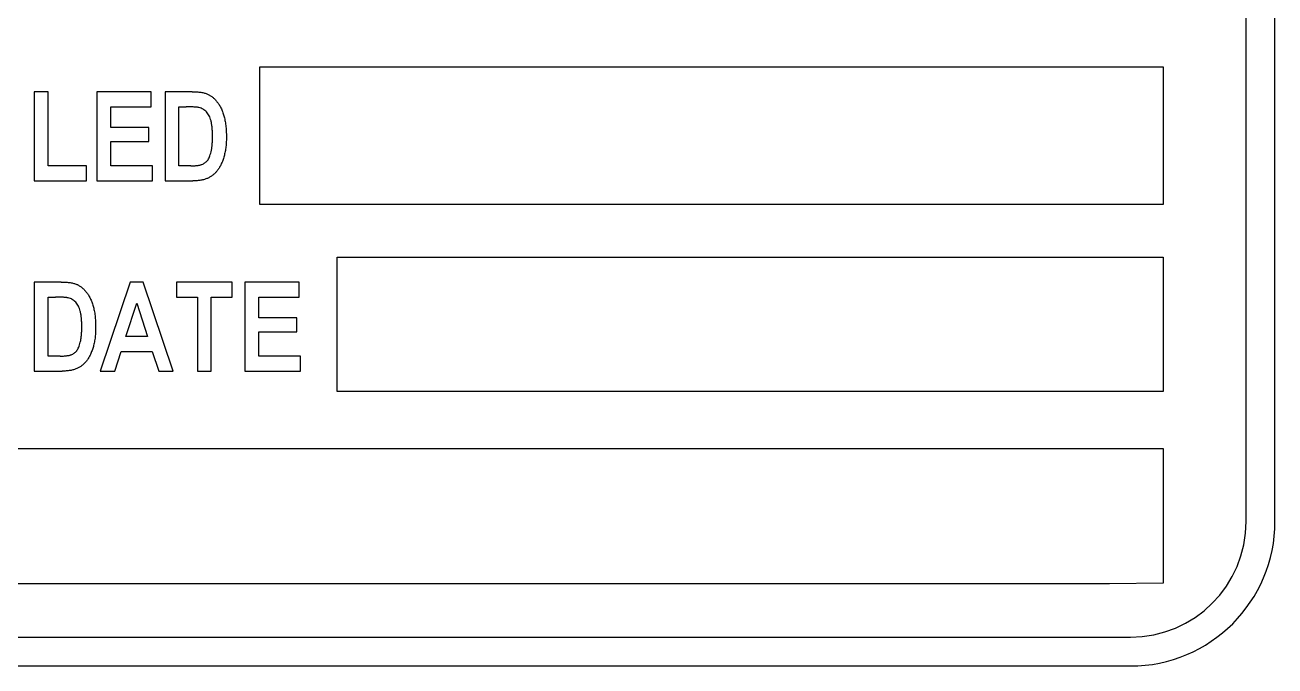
# Model space of a CAD drawing. Header units: millimetres. Extents: x 0 to 90, y 0 to 50.
# Drawn here: x 46.75 to 90, y 0 to 22.18 of the extents above; entities that cross this region are included whole.
import ezdxf

# ---------------------------------------------------------------- set-up
doc = ezdxf.new("R2010")
doc.units = ezdxf.units.MM

msp = doc.modelspace()

# ---------------------------------------------------------------- linework, layer by layer
at = {"color": 7, "linetype": 'Continuous', "lineweight": 25}
for p, q in [((89, 5), (89, 45)), ((54.876, 20.727), (86.13, 20.727)), ((54.876, 15.965), (54.876, 20.727)), ((86.13, 20.727), (86.13, 15.965)), ((47.557, 19.866), (47.076, 19.866)), ((47.076, 19.866), (47.076, 16.784)), ((47.557, 17.304), (47.557, 19.866)), ((51.119, 19.866), (49.238, 19.866)), ((49.238, 19.866), (49.238, 16.784)), ((51.119, 19.346), (51.119, 19.866)), ((52.532, 19.866), (51.599, 19.866)), ((51.599, 19.866), (51.599, 16.784)), ((49.718, 19.346), (51.119, 19.346)), ((49.718, 18.625), (49.718, 19.346)), ((52.08, 17.304), (52.08, 19.346)), ((52.08, 19.346), (52.327, 19.346)), ((51.039, 18.625), (49.718, 18.625)), ((51.039, 18.145), (51.039, 18.625)), ((49.718, 17.304), (49.718, 18.145)), ((49.718, 18.145), (51.039, 18.145)), ((48.878, 17.304), (47.557, 17.304)), ((48.878, 16.784), (48.878, 17.304)), ((51.159, 17.304), (49.718, 17.304)), ((51.159, 16.784), (51.159, 17.304)), ((52.49, 17.304), (52.08, 17.304)), ((47.076, 16.784), (48.878, 16.784)), ((49.238, 16.784), (51.159, 16.784)), ((51.599, 16.784), (52.559, 16.784)), ((86.13, 15.965), (54.876, 15.965)), ((57.549, 14.144), (86.13, 14.144)), ((57.549, 9.497), (57.549, 14.144)), ((86.13, 14.144), (86.13, 9.497)), ((48.009, 13.283), (47.076, 13.283)), ((47.076, 13.283), (47.076, 10.201)), ((50.392, 13.283), (49.358, 10.201)), ((50.844, 13.283), (50.392, 13.283)), ((51.88, 10.201), (50.844, 13.283)), ((53.921, 13.283), (52, 13.283)), ((52, 13.283), (52, 12.762)), ((53.921, 12.762), (53.921, 13.283)), ((56.242, 13.283), (54.361, 13.283)), ((54.361, 13.283), (54.361, 10.201)), ((56.242, 12.762), (56.242, 13.283)), ((47.557, 10.721), (47.557, 12.762)), ((47.557, 12.762), (47.804, 12.762)), ((50.247, 11.402), (50.619, 12.557)), ((50.619, 12.557), (50.991, 11.402)), ((52, 12.762), (52.72, 12.762)), ((52.72, 12.762), (52.72, 10.201)), ((53.2, 10.201), (53.2, 12.762)), ((53.2, 12.762), (53.921, 12.762)), ((54.841, 12.762), (56.242, 12.762)), ((54.841, 12.042), (54.841, 12.762)), ((56.162, 12.042), (54.841, 12.042)), ((56.162, 11.562), (56.162, 12.042)), ((50.991, 11.402), (50.247, 11.402)), ((54.841, 10.721), (54.841, 11.562)), ((54.841, 11.562), (56.162, 11.562)), ((49.861, 10.201), (50.08, 10.881)), ((50.08, 10.881), (51.158, 10.881)), ((51.158, 10.881), (51.378, 10.201)), ((47.967, 10.721), (47.557, 10.721)), ((56.282, 10.721), (54.841, 10.721)), ((56.282, 10.201), (56.282, 10.721)), ((47.076, 10.201), (48.036, 10.201)), ((49.358, 10.201), (49.861, 10.201)), ((51.378, 10.201), (51.88, 10.201)), ((52.72, 10.201), (53.2, 10.201)), ((54.361, 10.201), (56.282, 10.201)), ((86.13, 9.497), (57.549, 9.497)), ((36.868, 7.521), (86.13, 7.521)), ((86.13, 7.521), (86.13, 2.86)), ((84.271, 2.84), (36.868, 2.84)), ((86.13, 2.86), (84.271, 2.84)), ((5, 1), (85, 1))]:
    msp.add_line(p, q, dxfattribs=at)
at = {"color": 7, "linetype": 'Continuous'}
for p, q in [((90, 5), (90, 45)), ((5, 0), (85, 0))]:
    msp.add_line(p, q, dxfattribs=at)
msp.add_arc((85, 5), 5, 270, 0, dxfattribs=at)
at = {"color": 7, "linetype": 'Continuous', "lineweight": 25}
msp.add_arc((85, 5), 4, 270, 0, dxfattribs=at)
for points, knots in [([(52.532, 19.866), (52.56, 19.866), (52.616, 19.865), (52.696, 19.862), (52.771, 19.855), (52.84, 19.848), (52.904, 19.836), (52.963, 19.822), (53.016, 19.807), (53.08, 19.782), (53.155, 19.742), (53.241, 19.682), (53.322, 19.608), (53.399, 19.521), (53.471, 19.42), (53.535, 19.305), (53.59, 19.175), (53.629, 19.059), (53.655, 18.958), (53.673, 18.876), (53.688, 18.79), (53.7, 18.7), (53.71, 18.605), (53.715, 18.505), (53.72, 18.401), (53.721, 18.33), (53.721, 18.294)], [0, 0, 0, 0, 0.03784, 0.07323, 0.106486, 0.137351, 0.165956, 0.19235, 0.216819, 0.239384, 0.283363, 0.329179, 0.377276, 0.42872, 0.483363, 0.541224, 0.602836, 0.66921, 0.704311, 0.741037, 0.77945, 0.819874, 0.862057, 0.906056, 0.951942, 1, 1, 1, 1]), ([(52.771, 19.318), (52.761, 19.32), (52.737, 19.325), (52.699, 19.331), (52.653, 19.336), (52.601, 19.339), (52.542, 19.342), (52.476, 19.344), (52.404, 19.345), (52.354, 19.346), (52.327, 19.346)], [0, 0, 0, 0, 0.072945, 0.160878, 0.263952, 0.380751, 0.512873, 0.660308, 0.823145, 1, 1, 1, 1]), ([(53.24, 18.318), (53.24, 18.345), (53.24, 18.399), (53.238, 18.478), (53.234, 18.553), (53.229, 18.622), (53.221, 18.688), (53.212, 18.749), (53.202, 18.805), (53.187, 18.873), (53.164, 18.95), (53.127, 19.033), (53.084, 19.107), (53.034, 19.169), (52.977, 19.222), (52.914, 19.265), (52.845, 19.298), (52.796, 19.311), (52.771, 19.318)], [0, 0, 0, 0, 0.069279, 0.135463, 0.197006, 0.255532, 0.310063, 0.361627, 0.408728, 0.453079, 0.534802, 0.609902, 0.680205, 0.746504, 0.810275, 0.872834, 0.93574, 1, 1, 1, 1]), ([(52.49, 17.304), (52.511, 17.304), (52.552, 17.304), (52.611, 17.308), (52.666, 17.31), (52.716, 17.316), (52.762, 17.322), (52.803, 17.33), (52.839, 17.339), (52.881, 17.353), (52.928, 17.376), (52.98, 17.407), (53.026, 17.445), (53.068, 17.491), (53.105, 17.546), (53.138, 17.614), (53.166, 17.695), (53.193, 17.789), (53.215, 17.899), (53.23, 18.024), (53.239, 18.166), (53.24, 18.265), (53.24, 18.318)], [0, 0, 0, 0, 0.042925, 0.082516, 0.119607, 0.153484, 0.184073, 0.21238, 0.23759, 0.260212, 0.302006, 0.342642, 0.382406, 0.422318, 0.465969, 0.516216, 0.573991, 0.63954, 0.714227, 0.799044, 0.894356, 1, 1, 1, 1]), ([(53.721, 18.294), (53.72, 18.229), (53.718, 18.105), (53.701, 17.924), (53.672, 17.756), (53.633, 17.601), (53.585, 17.461), (53.531, 17.336), (53.471, 17.226), (53.404, 17.131), (53.329, 17.049), (53.249, 16.978), (53.161, 16.918), (53.064, 16.868), (52.957, 16.829), (52.836, 16.803), (52.702, 16.787), (52.608, 16.785), (52.559, 16.784)], [0, 0, 0, 0, 0.088979, 0.172238, 0.250506, 0.323877, 0.392055, 0.454569, 0.512021, 0.565056, 0.615183, 0.664139, 0.713, 0.762175, 0.81362, 0.869972, 0.932022, 1, 1, 1, 1]), ([(48.009, 13.283), (48.038, 13.283), (48.093, 13.282), (48.173, 13.278), (48.248, 13.272), (48.318, 13.264), (48.381, 13.253), (48.44, 13.239), (48.493, 13.224), (48.557, 13.198), (48.632, 13.159), (48.718, 13.099), (48.799, 13.025), (48.876, 12.938), (48.949, 12.837), (49.012, 12.722), (49.067, 12.592), (49.106, 12.475), (49.132, 12.374), (49.15, 12.293), (49.165, 12.207), (49.177, 12.116), (49.187, 12.021), (49.192, 11.922), (49.197, 11.818), (49.198, 11.747), (49.198, 11.711)], [0, 0, 0, 0, 0.03784, 0.07323, 0.106486, 0.137351, 0.165956, 0.19235, 0.216819, 0.239384, 0.283363, 0.329179, 0.377276, 0.42872, 0.483363, 0.541224, 0.602836, 0.66921, 0.704311, 0.741037, 0.77945, 0.819874, 0.862057, 0.906056, 0.951942, 1, 1, 1, 1]), ([(48.249, 12.735), (48.238, 12.737), (48.214, 12.742), (48.176, 12.747), (48.13, 12.752), (48.078, 12.756), (48.019, 12.759), (47.954, 12.761), (47.881, 12.762), (47.831, 12.762), (47.804, 12.762)], [0, 0, 0, 0, 0.072945, 0.160878, 0.263952, 0.380751, 0.512873, 0.660308, 0.823145, 1, 1, 1, 1]), ([(48.718, 11.734), (48.717, 11.762), (48.717, 11.816), (48.715, 11.895), (48.711, 11.969), (48.706, 12.039), (48.698, 12.105), (48.689, 12.165), (48.679, 12.222), (48.664, 12.289), (48.641, 12.367), (48.604, 12.45), (48.561, 12.523), (48.511, 12.586), (48.454, 12.638), (48.391, 12.682), (48.323, 12.715), (48.273, 12.728), (48.249, 12.735)], [0, 0, 0, 0, 0.069279, 0.135463, 0.197006, 0.255532, 0.310063, 0.361627, 0.408728, 0.453079, 0.534802, 0.609902, 0.680205, 0.746504, 0.810275, 0.872834, 0.93574, 1, 1, 1, 1]), ([(47.967, 10.721), (47.988, 10.721), (48.029, 10.721), (48.088, 10.724), (48.143, 10.726), (48.193, 10.733), (48.239, 10.739), (48.28, 10.747), (48.316, 10.756), (48.358, 10.77), (48.405, 10.792), (48.457, 10.824), (48.503, 10.862), (48.545, 10.907), (48.582, 10.963), (48.615, 11.03), (48.643, 11.112), (48.67, 11.206), (48.692, 11.316), (48.707, 11.441), (48.716, 11.582), (48.717, 11.682), (48.718, 11.734)], [0, 0, 0, 0, 0.042925, 0.082516, 0.119607, 0.153484, 0.184073, 0.21238, 0.23759, 0.260212, 0.302006, 0.342642, 0.382406, 0.422318, 0.465969, 0.516216, 0.573991, 0.63954, 0.714227, 0.799044, 0.894356, 1, 1, 1, 1]), ([(49.198, 11.711), (49.197, 11.646), (49.195, 11.521), (49.178, 11.34), (49.149, 11.173), (49.11, 11.018), (49.062, 10.878), (49.008, 10.753), (48.948, 10.642), (48.881, 10.548), (48.807, 10.466), (48.726, 10.395), (48.638, 10.334), (48.541, 10.285), (48.434, 10.246), (48.314, 10.22), (48.179, 10.204), (48.085, 10.202), (48.036, 10.201)], [0, 0, 0, 0, 0.088979, 0.172238, 0.250506, 0.323877, 0.392055, 0.454569, 0.512021, 0.565056, 0.615183, 0.664139, 0.713, 0.762175, 0.81362, 0.869972, 0.932022, 1, 1, 1, 1])]:
    msp.add_open_spline(points, degree=3, knots=knots, dxfattribs=at)

doc.saveas('drawing.dxf')
